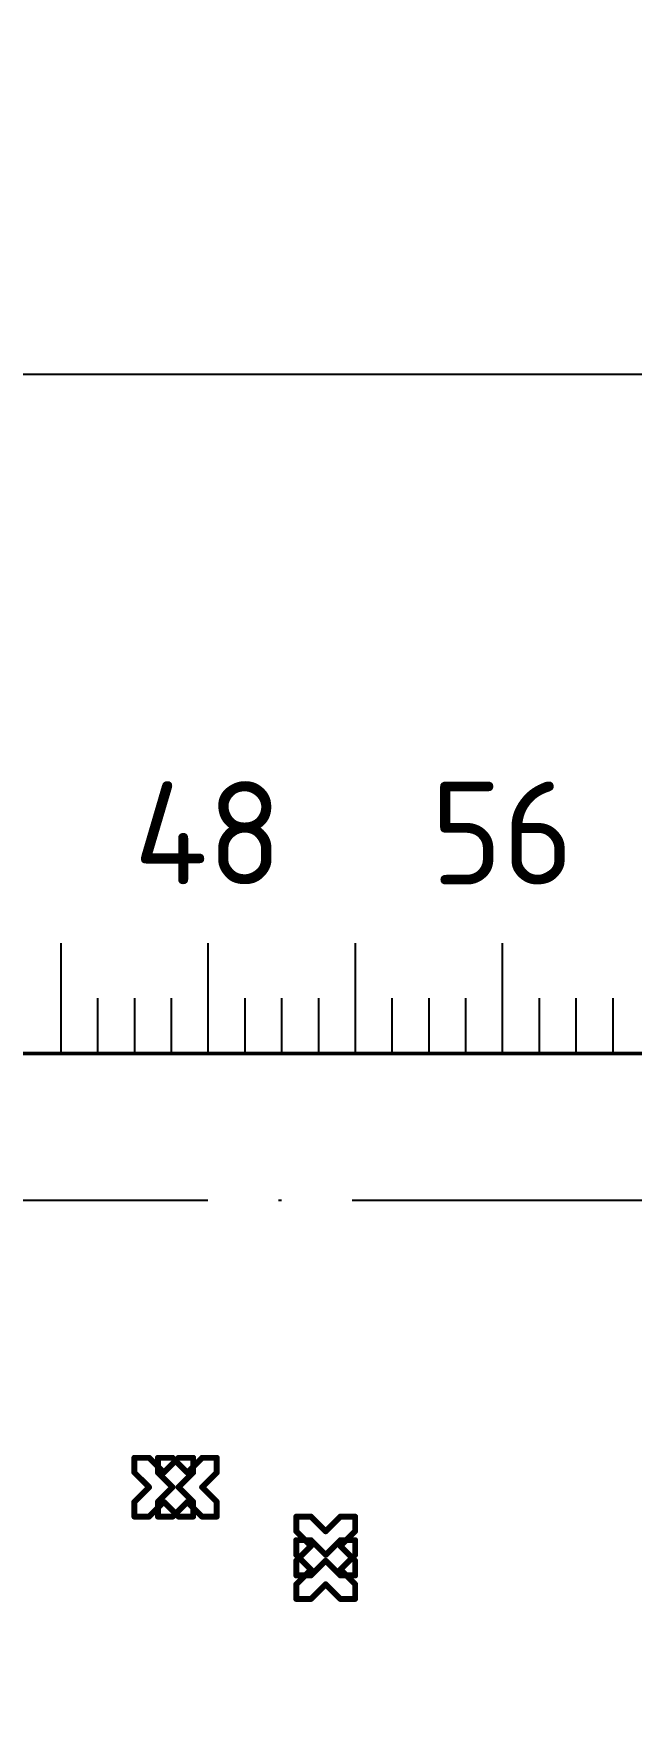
# Model space of a CAD drawing. Header units: millimetres. Extents: x -55 to 2039, y 0 to 512.
# Drawn here: x 148.3 to 168.6, y 322.4 to 380 of the extents above; entities that cross this region are included whole.
import ezdxf
from ezdxf import colors
from ezdxf.entities.mleader import LeaderData, LeaderLine
from ezdxf.enums import TextEntityAlignment as Align
from ezdxf.math import Vec2, Vec3

# ---------------------------------------------------------------- set-up
doc = ezdxf.new("R2010")
doc.units = ezdxf.units.MM
doc.linetypes.add('ACAD_ISO04W100', pattern=[30, 24, -3, 0, -3])
doc.linetypes.add('Сплошная', pattern=[0])
for name, color, linetype in [('Drill Drawing', 1, 'Continuous'), ('Виды', 30, 'Continuous'), ('Размеры', 121, 'Continuous')]:
    doc.layers.add(name, color=color, linetype=linetype)
doc.layers.add('текст', color=2, linetype='Continuous', lineweight=30)
doc.styles.add('GOST TYPE B', font='', dxfattribs={"height": 3.5})
doc.styles.get('GOST TYPE B').set_extended_font_data('GOST type B')
doc.dimstyles.new('GOST', dxfattribs={"dimscale": 0, "dimtxt": 3.5, "dimasz": 3.5, "dimexe": 1.25, "dimexo": 0, "dimtad": 1, "dimdec": 3, "dimtxsty": 'GOST TYPE B', "dimcen": 5, "dimadec": 3, "dimazin": 2, "dimtm": 1e-09, "dimtfac": 0.75, "dimtdec": 3, "dimtmove": 1, "dimatfit": 3, "dimfxl": 1, "dimtolj": 1, "dimlwd": 25, "dimlwe": 25, "dimarcsym": 0})

# ---------------------------------------------------------------- blocks, each defined once
blk = doc.blocks.new('Шероховатость')
at = {"lineweight": 50, "transparency": 16777216}
for p, q in [((-32.506, -11.445), (-28.785, -5)), ((-28.785, -5), (-5, -5)), ((-10.278, -11.581), (-7.16, -6.181)), ((-34.366, -8.223), (-32.506, -11.445)), ((-11.836, -8.881), (-10.278, -11.581))]:
    blk.add_line(p, q, dxfattribs=at)
at = {"layer": 'текст', "linetype": 'Continuous', "lineweight": 25, "transparency": 16777216, "insert": (-29.093, -6.142), "char_height": 5, "attachment_point": 1, "style": 'GOST TYPE B'}
blk.add_mtext_dynamic_manual_height_columns('Ra6,3{\\fGOST Type AU|b1|i0|c204|p2;(   )}', width=25.94731, gutter_width=17.5, heights=[0], dxfattribs=at)
blk = doc.blocks.new('_DotSmall')
at = {"color": 0, "linetype": 'ByBlock', "lineweight": 60, "const_width": 0.5}
blk.add_lwpolyline([(-0.0625, 0, 1), (0.0625, 0, 1)], format="xyb", close=True, dxfattribs=at)
blk = doc.blocks.new('*D105')
at = {"layer": 'Defpoints', "color": 0, "linetype": 'Continuous', "lineweight": 50, "transparency": 16777216}
for p in [(374.256, 368.392), (94.256, 345.297), (374.256, 345.297)]:
    blk.add_point(p, dxfattribs=at)
at = {"layer": 'Размеры', "color": 0, "linetype": 'Сплошная', "lineweight": 25, "transparency": 16777216}
for p, q in [((94.256, 356.384), (94.256, 369.642)), ((97.756, 368.392), (370.756, 368.392)), ((94.256, 345.297), (94.256, 349.169))]:
    blk.add_line(p, q, dxfattribs=at)
at = {"layer": 'Размеры', "color": 0, "lineweight": 25, "transparency": 16777216}
for p, q in [((374.256, 356.384), (374.256, 369.642)), ((374.256, 345.297), (374.256, 349.169))]:
    blk.add_line(p, q, dxfattribs=at)
at = {"layer": 'Размеры', "color": 0, "linetype": 'Continuous', "lineweight": 50, "transparency": 16777216}
for points in [[(97.756, 368.975), (97.756, 367.808), (94.256, 368.392)], [(370.756, 368.975), (370.756, 367.808), (374.256, 368.392)]]:
    blk.add_solid(points, dxfattribs=at)
at = {"layer": 'Размеры', "color": 0, "linetype": 'Continuous', "lineweight": 50, "transparency": 16777216, "insert": (234.256, 370.767), "char_height": 3.5, "attachment_point": 5, "style": 'GOST TYPE B'}
blk.add_mtext('\\A1;280h12', dxfattribs=at)
blk = doc.blocks.new('Вид с →')
at = {"linetype": 'Continuous', "lineweight": 25, "transparency": 16777216}
for q in [(28.03, 4.046), (30.858, 4.046)]:
    blk.add_line((29.444, 2.632), q, dxfattribs=at)
blk.add_circle((32.944, 2.632), 3.5, dxfattribs=at)
blk.add_circle((32.944, 2.632), 3.5, dxfattribs=at)
at = {"linetype": 'Continuous', "lineweight": 50, "transparency": 16777216, "style": 'GOST TYPE B'}
blk.add_attdef('ВИД(_:_)', text='', height=7, dxfattribs=at).set_placement((27.226, 3.5), align=Align.MIDDLE_RIGHT)

msp = doc.modelspace()

# ---------------------------------------------------------------- linework, layer by layer
at = {"lineweight": 50}
msp.add_line((94.2556, 345.2965), (374.2556, 345.2965), dxfattribs=at)
at = {"layer": 'Drill Drawing'}
for points in [[(151.7556, 331.0465, 0.2, 0.2, 0), (151.7556, 331.5465, 0.2, 0.2, 0)], [(151.7556, 331.5465, 0.2, 0.2, 0), (152.2556, 331.5465, 0.2, 0.2, 0)], [(152.2556, 331.5465, 0.2, 0.2, 0), (152.7556, 331.0465, 0.2, 0.2, 0)], [(152.5556, 331.0465, 0.2, 0.2, 0), (152.5556, 331.5465, 0.2, 0.2, 0)], [(152.5556, 331.5465, 0.2, 0.2, 0), (153.0556, 331.5465, 0.2, 0.2, 0)], [(152.7556, 331.0465, 0.2, 0.2, 0), (153.2556, 331.5465, 0.2, 0.2, 0)], [(153.0556, 331.5465, 0.2, 0.2, 0), (153.5556, 331.0465, 0.2, 0.2, 0)], [(153.2556, 331.5465, 0.2, 0.2, 0), (153.7556, 331.5465, 0.2, 0.2, 0)], [(153.5556, 331.0465, 0.2, 0.2, 0), (154.0556, 331.5465, 0.2, 0.2, 0)], [(153.7556, 331.0465, 0.2, 0.2, 0), (153.7556, 331.5465, 0.2, 0.2, 0)], [(154.0556, 331.5465, 0.2, 0.2, 0), (154.5556, 331.5465, 0.2, 0.2, 0)], [(154.5556, 331.0465, 0.2, 0.2, 0), (154.5556, 331.5465, 0.2, 0.2, 0)], [(151.7556, 331.0465, 0.2, 0.2, 0), (152.2556, 330.5465, 0.2, 0.2, 0)], [(152.5556, 331.0465, 0.2, 0.2, 0), (153.0556, 330.5465, 0.2, 0.2, 0)], [(153.2556, 330.5465, 0.2, 0.2, 0), (153.7556, 331.0465, 0.2, 0.2, 0)], [(154.0556, 330.5465, 0.2, 0.2, 0), (154.5556, 331.0465, 0.2, 0.2, 0)], [(151.7556, 330.0465, 0.2, 0.2, 0), (152.2556, 330.5465, 0.2, 0.2, 0)], [(152.5556, 330.0465, 0.2, 0.2, 0), (153.0556, 330.5465, 0.2, 0.2, 0)], [(153.2556, 330.5465, 0.2, 0.2, 0), (153.7556, 330.0465, 0.2, 0.2, 0)], [(154.0556, 330.5465, 0.2, 0.2, 0), (154.5556, 330.0465, 0.2, 0.2, 0)], [(151.7556, 329.5465, 0.2, 0.2, 0), (151.7556, 330.0465, 0.2, 0.2, 0)], [(152.2556, 329.5465, 0.2, 0.2, 0), (152.7556, 330.0465, 0.2, 0.2, 0)], [(152.5556, 329.5465, 0.2, 0.2, 0), (152.5556, 330.0465, 0.2, 0.2, 0)], [(152.7556, 330.0465, 0.2, 0.2, 0), (153.2556, 329.5465, 0.2, 0.2, 0)], [(153.0556, 329.5465, 0.2, 0.2, 0), (153.5556, 330.0465, 0.2, 0.2, 0)], [(153.5556, 330.0465, 0.2, 0.2, 0), (154.0556, 329.5465, 0.2, 0.2, 0)], [(153.7556, 329.5465, 0.2, 0.2, 0), (153.7556, 330.0465, 0.2, 0.2, 0)], [(154.5556, 329.5465, 0.2, 0.2, 0), (154.5556, 330.0465, 0.2, 0.2, 0)], [(151.7556, 329.5465, 0.2, 0.2, 0), (152.2556, 329.5465, 0.2, 0.2, 0)], [(152.5556, 329.5465, 0.2, 0.2, 0), (153.0556, 329.5465, 0.2, 0.2, 0)], [(153.2556, 329.5465, 0.2, 0.2, 0), (153.7556, 329.5465, 0.2, 0.2, 0)], [(154.0556, 329.5465, 0.2, 0.2, 0), (154.5556, 329.5465, 0.2, 0.2, 0)], [(157.2556, 329.0465, 0.2, 0.2, 0), (157.2556, 329.5465, 0.2, 0.2, 0)], [(157.2556, 329.5465, 0.2, 0.2, 0), (157.7556, 329.5465, 0.2, 0.2, 0)], [(157.7556, 329.5465, 0.2, 0.2, 0), (158.2556, 329.0465, 0.2, 0.2, 0)], [(158.2556, 329.0465, 0.2, 0.2, 0), (158.7556, 329.5465, 0.2, 0.2, 0)], [(158.7556, 329.5465, 0.2, 0.2, 0), (159.2556, 329.5465, 0.2, 0.2, 0)], [(159.2556, 329.0465, 0.2, 0.2, 0), (159.2556, 329.5465, 0.2, 0.2, 0)], [(157.2556, 329.0465, 0.2, 0.2, 0), (157.7556, 328.5465, 0.2, 0.2, 0)], [(157.2556, 328.2465, 0.2, 0.2, 0), (157.2556, 328.7465, 0.2, 0.2, 0)], [(157.2556, 328.7465, 0.2, 0.2, 0), (157.7556, 328.7465, 0.2, 0.2, 0)], [(157.2556, 328.0465, 0.2, 0.2, 0), (157.7556, 328.5465, 0.2, 0.2, 0)], [(157.7556, 328.7465, 0.2, 0.2, 0), (158.2556, 328.2465, 0.2, 0.2, 0)], [(158.2556, 328.2465, 0.2, 0.2, 0), (158.7556, 328.7465, 0.2, 0.2, 0)], [(158.7556, 328.5465, 0.2, 0.2, 0), (159.2556, 329.0465, 0.2, 0.2, 0)], [(158.7556, 328.7465, 0.2, 0.2, 0), (159.2556, 328.7465, 0.2, 0.2, 0)], [(158.7556, 328.5465, 0.2, 0.2, 0), (159.2556, 328.0465, 0.2, 0.2, 0)], [(159.2556, 328.2465, 0.2, 0.2, 0), (159.2556, 328.7465, 0.2, 0.2, 0)], [(157.2556, 328.2465, 0.2, 0.2, 0), (157.7556, 327.7465, 0.2, 0.2, 0)], [(157.2556, 327.5465, 0.2, 0.2, 0), (157.2556, 328.0465, 0.2, 0.2, 0)], [(157.7556, 327.5465, 0.2, 0.2, 0), (158.2556, 328.0465, 0.2, 0.2, 0)], [(158.2556, 328.0465, 0.2, 0.2, 0), (158.7556, 327.5465, 0.2, 0.2, 0)], [(158.7556, 327.7465, 0.2, 0.2, 0), (159.2556, 328.2465, 0.2, 0.2, 0)], [(159.2556, 327.5465, 0.2, 0.2, 0), (159.2556, 328.0465, 0.2, 0.2, 0)], [(157.2556, 327.2465, 0.2, 0.2, 0), (157.7556, 327.7465, 0.2, 0.2, 0)], [(157.2556, 327.5465, 0.2, 0.2, 0), (157.7556, 327.5465, 0.2, 0.2, 0)], [(158.7556, 327.7465, 0.2, 0.2, 0), (159.2556, 327.2465, 0.2, 0.2, 0)], [(158.7556, 327.5465, 0.2, 0.2, 0), (159.2556, 327.5465, 0.2, 0.2, 0)], [(157.2556, 326.7465, 0.2, 0.2, 0), (157.2556, 327.2465, 0.2, 0.2, 0)], [(157.7556, 326.7465, 0.2, 0.2, 0), (158.2556, 327.2465, 0.2, 0.2, 0)], [(158.2556, 327.2465, 0.2, 0.2, 0), (158.7556, 326.7465, 0.2, 0.2, 0)], [(159.2556, 326.7465, 0.2, 0.2, 0), (159.2556, 327.2465, 0.2, 0.2, 0)], [(157.2556, 326.7465, 0.2, 0.2, 0), (157.7556, 326.7465, 0.2, 0.2, 0)], [(158.7556, 326.7465, 0.2, 0.2, 0), (159.2556, 326.7465, 0.2, 0.2, 0)]]:
    msp.add_lwpolyline(points, format="xyseb", dxfattribs=at)
for points in [[(151.7056, 331.5465, 0.1, 0.1, 1), (151.8056, 331.5465, 0.1, 0.1, 1)], [(151.7056, 331.5465, 0.1, 0.1, 1), (151.8056, 331.5465, 0.1, 0.1, 1)], [(152.2056, 331.5465, 0.1, 0.1, 1), (152.3056, 331.5465, 0.1, 0.1, 1)], [(152.2056, 331.5465, 0.1, 0.1, 1), (152.3056, 331.5465, 0.1, 0.1, 1)], [(152.5056, 331.5465, 0.1, 0.1, 1), (152.6056, 331.5465, 0.1, 0.1, 1)], [(152.5056, 331.5465, 0.1, 0.1, 1), (152.6056, 331.5465, 0.1, 0.1, 1)], [(153.0056, 331.5465, 0.1, 0.1, 1), (153.1056, 331.5465, 0.1, 0.1, 1)], [(153.0056, 331.5465, 0.1, 0.1, 1), (153.1056, 331.5465, 0.1, 0.1, 1)], [(153.2056, 331.5465, 0.1, 0.1, 1), (153.3056, 331.5465, 0.1, 0.1, 1)], [(153.2056, 331.5465, 0.1, 0.1, 1), (153.3056, 331.5465, 0.1, 0.1, 1)], [(153.7056, 331.5465, 0.1, 0.1, 1), (153.8056, 331.5465, 0.1, 0.1, 1)], [(153.7056, 331.5465, 0.1, 0.1, 1), (153.8056, 331.5465, 0.1, 0.1, 1)], [(154.0056, 331.5465, 0.1, 0.1, 1), (154.1056, 331.5465, 0.1, 0.1, 1)], [(154.0056, 331.5465, 0.1, 0.1, 1), (154.1056, 331.5465, 0.1, 0.1, 1)], [(154.5056, 331.5465, 0.1, 0.1, 1), (154.6056, 331.5465, 0.1, 0.1, 1)], [(154.5056, 331.5465, 0.1, 0.1, 1), (154.6056, 331.5465, 0.1, 0.1, 1)], [(151.7056, 331.0465, 0.1, 0.1, 1), (151.8056, 331.0465, 0.1, 0.1, 1)], [(151.7056, 331.0465, 0.1, 0.1, 1), (151.8056, 331.0465, 0.1, 0.1, 1)], [(152.5056, 331.0465, 0.1, 0.1, 1), (152.6056, 331.0465, 0.1, 0.1, 1)], [(152.5056, 331.0465, 0.1, 0.1, 1), (152.6056, 331.0465, 0.1, 0.1, 1)], [(152.7056, 331.0465, 0.1, 0.1, 1), (152.8056, 331.0465, 0.1, 0.1, 1)], [(152.7056, 331.0465, 0.1, 0.1, 1), (152.8056, 331.0465, 0.1, 0.1, 1)], [(153.5056, 331.0465, 0.1, 0.1, 1), (153.6056, 331.0465, 0.1, 0.1, 1)], [(153.5056, 331.0465, 0.1, 0.1, 1), (153.6056, 331.0465, 0.1, 0.1, 1)], [(153.7056, 331.0465, 0.1, 0.1, 1), (153.8056, 331.0465, 0.1, 0.1, 1)], [(153.7056, 331.0465, 0.1, 0.1, 1), (153.8056, 331.0465, 0.1, 0.1, 1)], [(154.5056, 331.0465, 0.1, 0.1, 1), (154.6056, 331.0465, 0.1, 0.1, 1)], [(154.5056, 331.0465, 0.1, 0.1, 1), (154.6056, 331.0465, 0.1, 0.1, 1)], [(152.2056, 330.5465, 0.1, 0.1, 1), (152.3056, 330.5465, 0.1, 0.1, 1)], [(152.2056, 330.5465, 0.1, 0.1, 1), (152.3056, 330.5465, 0.1, 0.1, 1)], [(153.0056, 330.5465, 0.1, 0.1, 1), (153.1056, 330.5465, 0.1, 0.1, 1)], [(153.0056, 330.5465, 0.1, 0.1, 1), (153.1056, 330.5465, 0.1, 0.1, 1)], [(153.2056, 330.5465, 0.1, 0.1, 1), (153.3056, 330.5465, 0.1, 0.1, 1)], [(153.2056, 330.5465, 0.1, 0.1, 1), (153.3056, 330.5465, 0.1, 0.1, 1)], [(154.0056, 330.5465, 0.1, 0.1, 1), (154.1056, 330.5465, 0.1, 0.1, 1)], [(154.0056, 330.5465, 0.1, 0.1, 1), (154.1056, 330.5465, 0.1, 0.1, 1)], [(151.7056, 330.0465, 0.1, 0.1, 1), (151.8056, 330.0465, 0.1, 0.1, 1)], [(151.7056, 330.0465, 0.1, 0.1, 1), (151.8056, 330.0465, 0.1, 0.1, 1)], [(152.5056, 330.0465, 0.1, 0.1, 1), (152.6056, 330.0465, 0.1, 0.1, 1)], [(152.5056, 330.0465, 0.1, 0.1, 1), (152.6056, 330.0465, 0.1, 0.1, 1)], [(152.7056, 330.0465, 0.1, 0.1, 1), (152.8056, 330.0465, 0.1, 0.1, 1)], [(152.7056, 330.0465, 0.1, 0.1, 1), (152.8056, 330.0465, 0.1, 0.1, 1)], [(153.5056, 330.0465, 0.1, 0.1, 1), (153.6056, 330.0465, 0.1, 0.1, 1)], [(153.5056, 330.0465, 0.1, 0.1, 1), (153.6056, 330.0465, 0.1, 0.1, 1)], [(153.7056, 330.0465, 0.1, 0.1, 1), (153.8056, 330.0465, 0.1, 0.1, 1)], [(153.7056, 330.0465, 0.1, 0.1, 1), (153.8056, 330.0465, 0.1, 0.1, 1)], [(154.5056, 330.0465, 0.1, 0.1, 1), (154.6056, 330.0465, 0.1, 0.1, 1)], [(154.5056, 330.0465, 0.1, 0.1, 1), (154.6056, 330.0465, 0.1, 0.1, 1)], [(151.7056, 329.5465, 0.1, 0.1, 1), (151.8056, 329.5465, 0.1, 0.1, 1)], [(151.7056, 329.5465, 0.1, 0.1, 1), (151.8056, 329.5465, 0.1, 0.1, 1)], [(152.2056, 329.5465, 0.1, 0.1, 1), (152.3056, 329.5465, 0.1, 0.1, 1)], [(152.2056, 329.5465, 0.1, 0.1, 1), (152.3056, 329.5465, 0.1, 0.1, 1)], [(152.5056, 329.5465, 0.1, 0.1, 1), (152.6056, 329.5465, 0.1, 0.1, 1)], [(152.5056, 329.5465, 0.1, 0.1, 1), (152.6056, 329.5465, 0.1, 0.1, 1)], [(153.0056, 329.5465, 0.1, 0.1, 1), (153.1056, 329.5465, 0.1, 0.1, 1)], [(153.0056, 329.5465, 0.1, 0.1, 1), (153.1056, 329.5465, 0.1, 0.1, 1)], [(153.2056, 329.5465, 0.1, 0.1, 1), (153.3056, 329.5465, 0.1, 0.1, 1)], [(153.2056, 329.5465, 0.1, 0.1, 1), (153.3056, 329.5465, 0.1, 0.1, 1)], [(153.7056, 329.5465, 0.1, 0.1, 1), (153.8056, 329.5465, 0.1, 0.1, 1)], [(153.7056, 329.5465, 0.1, 0.1, 1), (153.8056, 329.5465, 0.1, 0.1, 1)], [(154.0056, 329.5465, 0.1, 0.1, 1), (154.1056, 329.5465, 0.1, 0.1, 1)], [(154.0056, 329.5465, 0.1, 0.1, 1), (154.1056, 329.5465, 0.1, 0.1, 1)], [(154.5056, 329.5465, 0.1, 0.1, 1), (154.6056, 329.5465, 0.1, 0.1, 1)], [(154.5056, 329.5465, 0.1, 0.1, 1), (154.6056, 329.5465, 0.1, 0.1, 1)], [(157.2056, 329.5465, 0.1, 0.1, 1), (157.3056, 329.5465, 0.1, 0.1, 1)], [(157.2056, 329.5465, 0.1, 0.1, 1), (157.3056, 329.5465, 0.1, 0.1, 1)], [(157.7056, 329.5465, 0.1, 0.1, 1), (157.8056, 329.5465, 0.1, 0.1, 1)], [(157.7056, 329.5465, 0.1, 0.1, 1), (157.8056, 329.5465, 0.1, 0.1, 1)], [(158.7056, 329.5465, 0.1, 0.1, 1), (158.8056, 329.5465, 0.1, 0.1, 1)], [(158.7056, 329.5465, 0.1, 0.1, 1), (158.8056, 329.5465, 0.1, 0.1, 1)], [(159.2056, 329.5465, 0.1, 0.1, 1), (159.3056, 329.5465, 0.1, 0.1, 1)], [(159.2056, 329.5465, 0.1, 0.1, 1), (159.3056, 329.5465, 0.1, 0.1, 1)], [(157.2056, 329.0465, 0.1, 0.1, 1), (157.3056, 329.0465, 0.1, 0.1, 1)], [(157.2056, 329.0465, 0.1, 0.1, 1), (157.3056, 329.0465, 0.1, 0.1, 1)], [(157.2056, 328.7465, 0.1, 0.1, 1), (157.3056, 328.7465, 0.1, 0.1, 1)], [(157.2056, 328.7465, 0.1, 0.1, 1), (157.3056, 328.7465, 0.1, 0.1, 1)], [(157.7056, 328.7465, 0.1, 0.1, 1), (157.8056, 328.7465, 0.1, 0.1, 1)], [(157.7056, 328.7465, 0.1, 0.1, 1), (157.8056, 328.7465, 0.1, 0.1, 1)], [(157.7056, 328.5465, 0.1, 0.1, 1), (157.8056, 328.5465, 0.1, 0.1, 1)], [(157.7056, 328.5465, 0.1, 0.1, 1), (157.8056, 328.5465, 0.1, 0.1, 1)], [(158.2056, 329.0465, 0.1, 0.1, 1), (158.3056, 329.0465, 0.1, 0.1, 1)], [(158.2056, 329.0465, 0.1, 0.1, 1), (158.3056, 329.0465, 0.1, 0.1, 1)], [(158.7056, 328.7465, 0.1, 0.1, 1), (158.8056, 328.7465, 0.1, 0.1, 1)], [(158.7056, 328.7465, 0.1, 0.1, 1), (158.8056, 328.7465, 0.1, 0.1, 1)], [(158.7056, 328.5465, 0.1, 0.1, 1), (158.8056, 328.5465, 0.1, 0.1, 1)], [(158.7056, 328.5465, 0.1, 0.1, 1), (158.8056, 328.5465, 0.1, 0.1, 1)], [(159.2056, 329.0465, 0.1, 0.1, 1), (159.3056, 329.0465, 0.1, 0.1, 1)], [(159.2056, 329.0465, 0.1, 0.1, 1), (159.3056, 329.0465, 0.1, 0.1, 1)], [(159.2056, 328.7465, 0.1, 0.1, 1), (159.3056, 328.7465, 0.1, 0.1, 1)], [(159.2056, 328.7465, 0.1, 0.1, 1), (159.3056, 328.7465, 0.1, 0.1, 1)], [(157.2056, 328.2465, 0.1, 0.1, 1), (157.3056, 328.2465, 0.1, 0.1, 1)], [(157.2056, 328.2465, 0.1, 0.1, 1), (157.3056, 328.2465, 0.1, 0.1, 1)], [(157.2056, 328.0465, 0.1, 0.1, 1), (157.3056, 328.0465, 0.1, 0.1, 1)], [(157.2056, 328.0465, 0.1, 0.1, 1), (157.3056, 328.0465, 0.1, 0.1, 1)], [(158.2056, 328.2465, 0.1, 0.1, 1), (158.3056, 328.2465, 0.1, 0.1, 1)], [(158.2056, 328.2465, 0.1, 0.1, 1), (158.3056, 328.2465, 0.1, 0.1, 1)], [(158.2056, 328.0465, 0.1, 0.1, 1), (158.3056, 328.0465, 0.1, 0.1, 1)], [(158.2056, 328.0465, 0.1, 0.1, 1), (158.3056, 328.0465, 0.1, 0.1, 1)], [(159.2056, 328.2465, 0.1, 0.1, 1), (159.3056, 328.2465, 0.1, 0.1, 1)], [(159.2056, 328.2465, 0.1, 0.1, 1), (159.3056, 328.2465, 0.1, 0.1, 1)], [(159.2056, 328.0465, 0.1, 0.1, 1), (159.3056, 328.0465, 0.1, 0.1, 1)], [(159.2056, 328.0465, 0.1, 0.1, 1), (159.3056, 328.0465, 0.1, 0.1, 1)], [(157.2056, 327.5465, 0.1, 0.1, 1), (157.3056, 327.5465, 0.1, 0.1, 1)], [(157.2056, 327.5465, 0.1, 0.1, 1), (157.3056, 327.5465, 0.1, 0.1, 1)], [(157.7056, 327.7465, 0.1, 0.1, 1), (157.8056, 327.7465, 0.1, 0.1, 1)], [(157.7056, 327.7465, 0.1, 0.1, 1), (157.8056, 327.7465, 0.1, 0.1, 1)], [(157.7056, 327.5465, 0.1, 0.1, 1), (157.8056, 327.5465, 0.1, 0.1, 1)], [(157.7056, 327.5465, 0.1, 0.1, 1), (157.8056, 327.5465, 0.1, 0.1, 1)], [(158.7056, 327.7465, 0.1, 0.1, 1), (158.8056, 327.7465, 0.1, 0.1, 1)], [(158.7056, 327.7465, 0.1, 0.1, 1), (158.8056, 327.7465, 0.1, 0.1, 1)], [(158.7056, 327.5465, 0.1, 0.1, 1), (158.8056, 327.5465, 0.1, 0.1, 1)], [(158.7056, 327.5465, 0.1, 0.1, 1), (158.8056, 327.5465, 0.1, 0.1, 1)], [(159.2056, 327.5465, 0.1, 0.1, 1), (159.3056, 327.5465, 0.1, 0.1, 1)], [(159.2056, 327.5465, 0.1, 0.1, 1), (159.3056, 327.5465, 0.1, 0.1, 1)], [(157.2056, 327.2465, 0.1, 0.1, 1), (157.3056, 327.2465, 0.1, 0.1, 1)], [(157.2056, 327.2465, 0.1, 0.1, 1), (157.3056, 327.2465, 0.1, 0.1, 1)], [(158.2056, 327.2465, 0.1, 0.1, 1), (158.3056, 327.2465, 0.1, 0.1, 1)], [(158.2056, 327.2465, 0.1, 0.1, 1), (158.3056, 327.2465, 0.1, 0.1, 1)], [(159.2056, 327.2465, 0.1, 0.1, 1), (159.3056, 327.2465, 0.1, 0.1, 1)], [(159.2056, 327.2465, 0.1, 0.1, 1), (159.3056, 327.2465, 0.1, 0.1, 1)], [(157.2056, 326.7465, 0.1, 0.1, 1), (157.3056, 326.7465, 0.1, 0.1, 1)], [(157.2056, 326.7465, 0.1, 0.1, 1), (157.3056, 326.7465, 0.1, 0.1, 1)], [(157.7056, 326.7465, 0.1, 0.1, 1), (157.8056, 326.7465, 0.1, 0.1, 1)], [(157.7056, 326.7465, 0.1, 0.1, 1), (157.8056, 326.7465, 0.1, 0.1, 1)], [(158.7056, 326.7465, 0.1, 0.1, 1), (158.8056, 326.7465, 0.1, 0.1, 1)], [(158.7056, 326.7465, 0.1, 0.1, 1), (158.8056, 326.7465, 0.1, 0.1, 1)], [(159.2056, 326.7465, 0.1, 0.1, 1), (159.3056, 326.7465, 0.1, 0.1, 1)], [(159.2056, 326.7465, 0.1, 0.1, 1), (159.3056, 326.7465, 0.1, 0.1, 1)]]:
    msp.add_lwpolyline(points, format="xyseb", close=True, dxfattribs=at)
at = {"layer": 'Размеры', "linetype": 'ACAD_ISO04W100', "lineweight": 25, "ltscale": 0.8}
msp.add_line((347.0568, 340.2965), (97.1341, 340.2965), dxfattribs=at)
at = {"layer": 'текст', "lineweight": 25}
for p, q in [((149.2556, 349.0465), (149.2556, 345.2965)), ((154.2556, 349.0465), (154.2556, 345.2965)), ((159.2556, 349.0465), (159.2556, 345.2965)), ((164.2556, 349.0465), (164.2556, 345.2965)), ((150.5056, 347.1715), (150.5056, 345.2965)), ((151.7556, 347.1715), (151.7556, 345.2965)), ((153.0056, 347.1715), (153.0056, 345.2965)), ((155.5056, 347.1715), (155.5056, 345.2965)), ((156.7556, 347.1715), (156.7556, 345.2965)), ((158.0056, 347.1715), (158.0056, 345.2965)), ((160.5056, 347.1715), (160.5056, 345.2965)), ((161.7556, 347.1715), (161.7556, 345.2965)), ((163.0056, 347.1715), (163.0056, 345.2965)), ((165.5056, 347.1715), (165.5056, 345.2965)), ((166.7556, 347.1715), (166.7556, 345.2965)), ((168.0056, 347.1715), (168.0056, 345.2965))]:
    msp.add_line(p, q, dxfattribs=at)

# ---------------------------------------------------------------- texts
at = {"layer": 'текст', "lineweight": 35, "style": 'GOST TYPE B'}
for s, p in [('48', (154.2556, 354.5437)), ('56', (164.2556, 354.5437))]:
    msp.add_text(s, height=3.5, dxfattribs=at).set_placement(p, align=Align.TOP_CENTER)

# ---------------------------------------------------------------- dimensions: what is measured, and where the dimension line sits
at = {"layer": 'Размеры', "linetype": 'Continuous', "lineweight": 50}
dim = msp.add_linear_dim(base=(374.2556, 368.3915), p1=(94.2556, 345.2965), p2=(374.2556, 345.2965), text='<>h12', dimstyle='GOST', override={"dimscale": 1}, dxfattribs=at)
dim.commit()
dim.dimension.update_dxf_attribs({"geometry": '*D105', "text_midpoint": (234.2556, 370.7665)})

# ---------------------------------------------------------------- leaders
at = {"linetype": 'Continuous', "lineweight": 25}
ml = msp.add_multileader_block('Standard', dxfattribs=at)
ml.set_content('Шероховатость', color=256)
ml.set_leader_properties(linetype='Сплошная', lineweight=25)
ml.set_arrow_properties(name='DOTSMALL')
ml.build(insert=Vec2(0, 0))
ml.multileader.update_dxf_attribs({"leader_type": 0, "has_dogleg": 0, "text_left_attachment_type": 6, "text_right_attachment_type": 6, "dogleg_length": 0.3, "arrow_head_size": 1, "block_connection_type": 1})
ctx = ml.context
ctx.base_point, ctx.char_height, ctx.arrow_head_size, ctx.landing_gap_size, ctx.plane_origin = Vec3(608.1585, 432.5126), 3.5, 1, 1, Vec3(608.1585, 432.5126)
ctx.left_attachment, ctx.right_attachment, ctx.attachment_type = 6, 6, 1
notes = []
notes.append((ctx, [(0, (0, 0, 0), (0, 0), (1, 0), 1, [])]))
ctx.block.insert = Vec3(608.1585, 432.5126)
at = {"layer": 'Виды', "linetype": 'Continuous', "lineweight": 25}
ml = msp.add_multileader_block('Standard', dxfattribs=at)
ml.set_content('Вид с →', color=256)
ml.set_attribute('ВИД(_:_)', 'А(2:1)', width=0)
ml.set_leader_properties(linetype='Сплошная', lineweight=25)
ml.set_arrow_properties(name='DOTSMALL')
ml.build(insert=Vec2(0, 0))
ml.multileader.update_dxf_attribs({"leader_type": 0, "has_dogleg": 0, "text_left_attachment_type": 6, "text_right_attachment_type": 6, "dogleg_length": 0.3, "arrow_head_size": 1, "block_connection_type": 1})
ctx = ml.context
ctx.base_point, ctx.char_height, ctx.arrow_head_size, ctx.landing_gap_size, ctx.plane_origin = Vec3(1329.0713, 395.8731), 3.5, 1, 1, Vec3(1329.0713, 395.8731)
ctx.left_attachment, ctx.right_attachment, ctx.attachment_type = 6, 6, 1
notes.append((ctx, [(0, (0, 0, 0), (0, 0), (1, 0), 1, [])]))
ctx.block.insert = Vec3(1329.0713, 395.8731)
for ctx, leaders in notes:
    for number, flags, end, landing, length, lines in leaders:
        leader = LeaderData()
        leader.index, (leader.has_last_leader_line, leader.has_dogleg_vector, leader.attachment_direction) = number, flags
        leader.last_leader_point, leader.dogleg_vector, leader.dogleg_length = Vec3(end), Vec3(landing), length
        for number, points, colour, breaks in lines:
            line = LeaderLine()
            line.index, line.vertices, line.color, line.breaks = number, Vec3.list(points), colors.encode_raw_color(colour), breaks
            leader.lines.append(line)
        ctx.leaders.append(leader)

doc.saveas('drawing.dxf')
